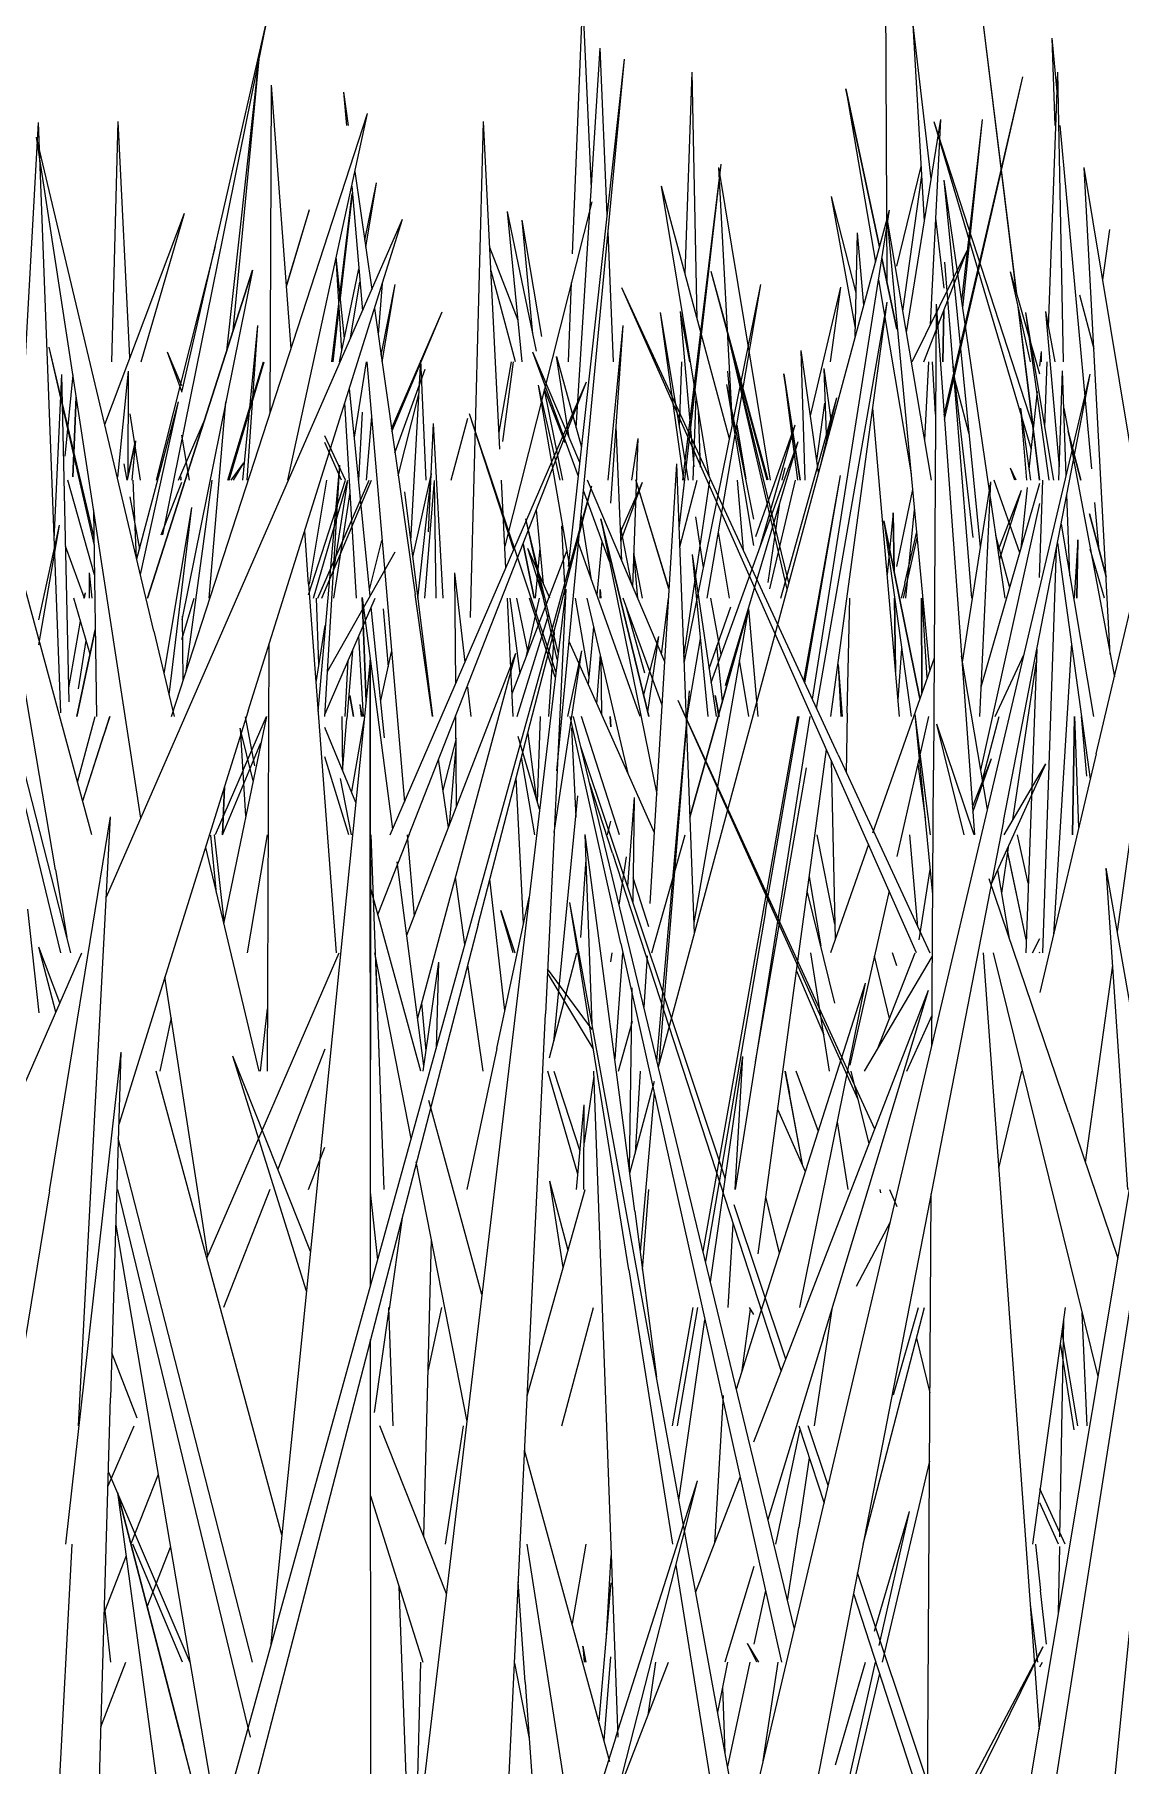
# Model space of a CAD drawing. Header units: millimetres. Extents: x -9575 to 27274, y -4387 to 11354.
# Drawn here: x -6490.84 to -6465.49, y 3075.17 to 3115.57 of the extents above; entities that cross this region are included whole.
import ezdxf

# ---------------------------------------------------------------- set-up
doc = ezdxf.new("R2010")
doc.units = ezdxf.units.MM
doc.layers.add('G-IMPT', color=8, linetype='Continuous', lineweight=9)

# ---------------------------------------------------------------- blocks, each defined once
blk = doc.blocks.new('Grass Array - 25_dwg-V14-North')
at = {"layer": 'G-IMPT'}
for p, q in [((-6478.28, 3110.453), (-6478.042, 3116.428)), ((-6477.841, 3111.981), (-6478.042, 3116.428)), ((-6487.844, 3103.893), (-6485.393, 3115.995)), ((-6487.403, 3107.219), (-6485.393, 3115.995)), ((-6467.91, 3109.515), (-6468.732, 3116.185)), ((-6467.915, 3109.533), (-6468.732, 3116.185)), ((-6466.972, 3114.236), (-6467.087, 3115.482)), ((-6467.012, 3113.449), (-6467.087, 3115.482)), ((-6478.194, 3106.389), (-6477.634, 3115.25)), ((-6477.471, 3111.364), (-6477.634, 3115.25)), ((-6471.9, 3114.301), (-6471.213, 3110.258)), ((-6471.9, 3114.301), (-6471.118, 3110.612)), ((-6471.118, 3110.612), (-6471.9, 3114.301)), ((-6469.609, 3106.694), (-6467.771, 3114.581)), ((-6469.601, 3106.583), (-6467.771, 3114.581)), ((-6470.485, 3108.616), (-6469.685, 3113.589)), ((-6469.924, 3108.799), (-6469.685, 3113.589)), ((-6466.161, 3105.432), (-6466.899, 3113.449)), ((-6475.087, 3105.241), (-6476.205, 3112.031)), ((-6474.617, 3106.131), (-6476.205, 3112.031)), ((-6489.2, 3106.47), (-6487.343, 3111.403)), ((-6488.356, 3107.931), (-6487.343, 3111.403)), ((-6484.961, 3109.707), (-6484.425, 3111.486)), ((-6484.96, 3109.684), (-6484.425, 3111.486)), ((-6479.461, 3107.931), (-6479.801, 3111.441)), ((-6479.127, 3108.176), (-6479.801, 3111.441)), ((-6479.555, 3108.894), (-6480.211, 3110.601)), ((-6477.327, 3107.931), (-6477.453, 3110.952)), ((-6471.062, 3110.351), (-6470.71, 3108.692)), ((-6470.71, 3108.692), (-6471.062, 3110.351)), ((-6470.352, 3107.931), (-6469.073, 3110.526)), ((-6470.082, 3107.931), (-6469.073, 3110.526)), ((-6469.6, 3110.258), (-6468.972, 3102.413)), ((-6482.724, 3109.757), (-6482.821, 3108.57)), ((-6479.614, 3107.931), (-6480.184, 3110.051)), ((-6478.38, 3107.931), (-6478.307, 3109.778)), ((-6473.712, 3105.172), (-6475.042, 3110.035)), ((-6473.739, 3105.172), (-6475.042, 3110.035)), ((-6471.142, 3109.841), (-6470.373, 3105.313)), ((-6467.37, 3107.64), (-6468.058, 3110.029)), ((-6467.588, 3107.931), (-6468.058, 3110.029)), ((-6466.444, 3109.495), (-6466.111, 3108.231)), ((-6469.617, 3109.126), (-6469.635, 3107.931)), ((-6469.635, 3107.931), (-6469.617, 3109.126)), ((-6467.38, 3105.172), (-6467.877, 3109.222)), ((-6467.375, 3105.172), (-6467.87, 3109.191)), ((-6473.232, 3102.769), (-6474.677, 3108.69)), ((-6473.271, 3102.624), (-6474.677, 3108.69)), ((-6472.848, 3105.172), (-6472.941, 3108.193)), ((-6472.537, 3105.348), (-6472.941, 3108.193)), ((-6486.328, 3105.172), (-6485.497, 3107.931)), ((-6486.298, 3105.172), (-6485.48, 3107.931)), ((-6483.102, 3107.931), (-6483.377, 3106.171)), ((-6482.427, 3105.807), (-6481.724, 3107.759)), ((-6482.06, 3103.748), (-6481.826, 3107.971)), ((-6481.702, 3105.172), (-6481.826, 3107.971)), ((-6478.36, 3106.165), (-6478.657, 3108.053)), ((-6478.657, 3108.053), (-6478.069, 3105.94)), ((-6472.419, 3107.778), (-6472.357, 3106.014)), ((-6472.419, 3107.778), (-6472.24, 3106.45)), ((-6470.058, 3106.107), (-6469.967, 3107.931)), ((-6490.38, 3103.794), (-6490.201, 3107.638)), ((-6490.036, 3099.997), (-6490.201, 3107.638)), ((-6489.946, 3107.627), (-6490.133, 3105.727)), ((-6473.353, 3107.653), (-6473.027, 3105.172)), ((-6473.353, 3107.653), (-6472.968, 3105.172)), ((-6472.968, 3105.172), (-6473.353, 3107.653)), ((-6489.867, 3107.106), (-6489.95, 3105.249)), ((-6489.95, 3105.249), (-6489.867, 3107.106)), ((-6482.351, 3105.27), (-6481.87, 3107.179)), ((-6478.505, 3105.172), (-6478.94, 3107.276)), ((-6478.456, 3106.038), (-6478.937, 3107.289)), ((-6473.419, 3102.413), (-6472.11, 3107.092)), ((-6472.497, 3105.495), (-6472.11, 3107.092)), ((-6488.368, 3105.172), (-6488.606, 3106.713)), ((-6483.273, 3105.172), (-6483.182, 3106.756)), ((-6482.977, 3106.646), (-6483.097, 3105.172)), ((-6467.585, 3105.172), (-6467.819, 3106.846)), ((-6467.677, 3105.172), (-6467.819, 3106.846)), ((-6481.648, 3103.964), (-6481.53, 3106.49)), ((-6481.304, 3102.413), (-6481.53, 3106.49)), ((-6477.131, 3103.283), (-6477.263, 3106.41)), ((-6476.9, 3105.172), (-6476.753, 3106.138)), ((-6476.875, 3102.68), (-6476.753, 3106.138)), ((-6474.005, 3103.856), (-6473.085, 3106.459)), ((-6473.909, 3103.59), (-6473.085, 3106.459)), ((-6466.713, 3106.306), (-6466.416, 3105.172)), ((-6466.416, 3105.172), (-6466.713, 3106.306)), ((-6482.013, 3103.368), (-6481.574, 3105.326)), ((-6481.891, 3102.413), (-6481.574, 3105.326)), ((-6473.391, 3105.172), (-6473.317, 3105.454)), ((-6489.442, 3102.96), (-6490.068, 3105.172)), ((-6488.458, 3103.35), (-6488.538, 3105.172)), ((-6487.424, 3105.172), (-6487.417, 3105.248)), ((-6487.417, 3105.172), (-6487.417, 3105.248)), ((-6484.447, 3102.491), (-6483.58, 3105.172)), ((-6484.329, 3102.413), (-6483.525, 3105.172)), ((-6483.542, 3105.114), (-6483.863, 3103.057)), ((-6481.728, 3102.413), (-6481.502, 3105.164)), ((-6481.467, 3102.413), (-6481.502, 3105.164)), ((-6477.16, 3103.953), (-6476.645, 3105.118)), ((-6477.151, 3103.744), (-6476.645, 3105.118)), ((-6476.027, 3102.614), (-6476.802, 3105.176)), ((-6476.026, 3102.627), (-6476.802, 3105.176)), ((-6475.777, 3103.615), (-6475.373, 3105.172)), ((-6475.681, 3101.051), (-6475.073, 3105.158)), ((-6470.71, 3103.154), (-6470.339, 3104.95)), ((-6468.744, 3100.343), (-6467.37, 3105.097)), ((-6483.858, 3102.413), (-6483.473, 3104.882)), ((-6473.715, 3102.779), (-6473.44, 3104.631)), ((-6468.748, 3098.398), (-6467.37, 3104.624)), ((-6465.986, 3103.525), (-6466.089, 3104.644)), ((-6478.959, 3102.747), (-6479.126, 3104.475)), ((-6478.45, 3102.413), (-6478.533, 3104.099)), ((-6477.836, 3102.842), (-6478.077, 3104.372)), ((-6476.898, 3102.736), (-6477.167, 3104.13)), ((-6470.798, 3104.409), (-6470.937, 3102.967)), ((-6470.798, 3104.409), (-6470.777, 3103.033)), ((-6470.777, 3103.033), (-6470.798, 3104.409)), ((-6470.502, 3102.413), (-6470.295, 3104.48)), ((-6466.21, 3104.383), (-6465.828, 3102.922)), ((-6465.828, 3102.922), (-6466.21, 3104.383)), ((-6483.02, 3102.611), (-6482.73, 3103.762)), ((-6474.621, 3102.413), (-6474.875, 3103.952)), ((-6470.555, 3102.413), (-6470.233, 3103.821)), ((-6470.525, 3102.765), (-6470.246, 3103.96)), ((-6489.675, 3102.413), (-6490.115, 3103.624)), ((-6479.149, 3102.413), (-6479.04, 3103.582)), ((-6465.865, 3102.413), (-6466.194, 3103.555)), ((-6489.69, 3102.413), (-6489.653, 3102.536)), ((-6489.675, 3102.413), (-6489.653, 3102.536)), ((-6470.525, 3102.765), (-6470.607, 3102.413)), ((-6489.544, 3101.11), (-6489.925, 3102.413)), ((-6487.403, 3101.449), (-6487.117, 3102.413)), ((-6479.587, 3102.413), (-6479.332, 3101.176)), ((-6479.356, 3101.068), (-6479.051, 3102.413)), ((-6477.035, 3102.227), (-6476.601, 3100.669)), ((-6475.095, 3100.773), (-6474.587, 3102.209)), ((-6470.767, 3102.413), (-6470.74, 3100.697)), ((-6470.74, 3100.697), (-6470.767, 3102.413)), ((-6470.138, 3102.413), (-6470.127, 3100.204)), ((-6470.127, 3100.204), (-6470.138, 3102.413)), ((-6470.005, 3100.553), (-6470.116, 3102.413)), ((-6490.043, 3100.321), (-6489.769, 3101.879)), ((-6487.37, 3100.499), (-6487.385, 3101.998)), ((-6484.063, 3101.777), (-6484.271, 3100.444)), ((-6489.818, 3100.295), (-6489.636, 3101.424)), ((-6478.832, 3099.654), (-6478.7, 3101.614)), ((-6483.593, 3099.654), (-6483.517, 3100.964)), ((-6483.422, 3101.185), (-6483.55, 3099.605)), ((-6482.761, 3100.03), (-6482.508, 3101.161)), ((-6474.167, 3099.654), (-6474.383, 3100.964)), ((-6471.981, 3099.654), (-6472.071, 3100.867)), ((-6472.01, 3099.654), (-6472.071, 3100.867)), ((-6470.601, 3101.235), (-6470.684, 3100.051)), ((-6468.415, 3099.654), (-6467.739, 3101.104)), ((-6468.005, 3097.241), (-6467.454, 3100.937)), ((-6483.208, 3099.654), (-6483.241, 3099.932)), ((-6483.188, 3099.654), (-6483.241, 3099.932)), ((-6479.103, 3097.663), (-6479.026, 3099.654)), ((-6468.709, 3098.171), (-6468.32, 3099.654)), ((-6485.698, 3098.5), (-6485.916, 3099.644)), ((-6483.644, 3098.459), (-6483.55, 3099.605)), ((-6478.198, 3097.3), (-6478.301, 3099.392)), ((-6481.155, 3097.128), (-6480.999, 3098.956)), ((-6467.642, 3095.764), (-6467.893, 3096.895)), ((-6468.26, 3095.528), (-6468.093, 3096.649)), ((-6467.689, 3094.446), (-6468.136, 3096.553)), ((-6467.689, 3094.446), (-6468.119, 3096.473))]:
    blk.add_line(p, q, dxfattribs=at)
blk = doc.blocks.new('Grass Array - 25_dwg-V18-North')
at = {"layer": 'G-IMPT'}
for p, q in [((-6467.91, 3109.515), (-6468.732, 3116.185)), ((-6467.915, 3109.533), (-6468.732, 3116.185)), ((-6469.321, 3107.931), (-6467.771, 3114.581)), ((-6469.292, 3107.931), (-6467.771, 3114.581)), ((-6484.961, 3109.707), (-6484.425, 3111.486)), ((-6484.96, 3109.684), (-6484.425, 3111.486)), ((-6474.664, 3108.651), (-6475.042, 3110.035)), ((-6474.662, 3108.614), (-6475.042, 3110.035)), ((-6467.538, 3106.464), (-6467.877, 3109.222)), ((-6467.531, 3106.443), (-6467.87, 3109.191)), ((-6486.328, 3105.172), (-6485.497, 3107.931)), ((-6486.298, 3105.172), (-6485.48, 3107.931)), ((-6476.032, 3102.633), (-6476.788, 3105.13)), ((-6476.03, 3102.641), (-6476.788, 3105.13))]:
    blk.add_line(p, q, dxfattribs=at)
blk = doc.blocks.new('Grass Array - Grass Array-440235-North')
for name in ['Grass Array - 25_dwg-V14-North', 'Grass Array - 25_dwg-V18-North']:
    blk.add_blockref(name, (0, 0))
blk = doc.blocks.new('Grass Array - 25_dwg-V28-North')
at = {"layer": 'G-IMPT'}
for p, q in [((-6475.287, 3108.62), (-6474.81, 3112.543)), ((-6475.271, 3108.559), (-6474.81, 3112.543)), ((-6482.507, 3106.367), (-6481.322, 3109.096)), ((-6482.498, 3106.302), (-6481.322, 3109.096)), ((-6475.707, 3105.172), (-6475.438, 3107.376)), ((-6475.793, 3104.04), (-6475.42, 3107.265)), ((-6484.225, 3102.413), (-6484.063, 3102.786)), ((-6484.135, 3102.413), (-6484.063, 3102.584))]:
    blk.add_line(p, q, dxfattribs=at)
blk = doc.blocks.new('Grass Array - 25_dwg-V32-North')
at = {"layer": 'G-IMPT'}
for p, q in [((-6475.287, 3108.62), (-6474.81, 3112.543)), ((-6475.271, 3108.559), (-6474.81, 3112.543)), ((-6482.507, 3106.367), (-6481.322, 3109.096)), ((-6482.498, 3106.302), (-6481.322, 3109.096)), ((-6475.707, 3105.172), (-6475.438, 3107.376)), ((-6475.793, 3104.04), (-6475.42, 3107.265)), ((-6488.614, 3104.78), (-6488.391, 3103.565)), ((-6488.614, 3104.779), (-6488.391, 3103.564)), ((-6484.225, 3102.413), (-6484.063, 3102.786)), ((-6484.135, 3102.413), (-6484.063, 3102.584)), ((-6476.202, 3101.102), (-6476.042, 3102.413)), ((-6485.968, 3098.399), (-6485.423, 3099.654))]:
    blk.add_line(p, q, dxfattribs=at)
blk = doc.blocks.new('Grass Array - 25_dwg-V36-North')
at = {"layer": 'G-IMPT'}
for p, q in [((-6475.793, 3104.04), (-6474.81, 3112.543)), ((-6475.707, 3105.172), (-6474.81, 3112.543)), ((-6482.507, 3106.367), (-6481.322, 3109.096)), ((-6482.498, 3106.302), (-6481.322, 3109.096)), ((-6488.614, 3104.78), (-6488.391, 3103.565)), ((-6488.614, 3104.779), (-6488.391, 3103.564)), ((-6484.225, 3102.413), (-6483.435, 3104.232)), ((-6484.135, 3102.413), (-6483.426, 3104.095)), ((-6476.202, 3101.102), (-6476.042, 3102.413)), ((-6485.968, 3098.399), (-6485.423, 3099.654))]:
    blk.add_line(p, q, dxfattribs=at)
blk = doc.blocks.new('Grass Array - Grass Array-440908-North')
for name in ['Grass Array - 25_dwg-V32-North', 'Grass Array - 25_dwg-V36-North', 'Grass Array - 25_dwg-V36-North', 'Grass Array - 25_dwg-V28-North']:
    blk.add_blockref(name, (0, 0))
blk = doc.blocks.new('Grass Array - 25_dwg-V38-North')
at = {"layer": 'G-IMPT'}
for p, q in [((-6483.901, 3107.931), (-6483.423, 3111.857)), ((-6483.702, 3109.412), (-6483.422, 3111.836)), ((-6483.873, 3107.931), (-6483.729, 3109.175))]:
    blk.add_line(p, q, dxfattribs=at)
blk = doc.blocks.new('Grass Array - 25_dwg-V42-North')
at = {"layer": 'G-IMPT'}
for p, q in [((-6470.976, 3116.683), (-6470.943, 3109.786)), ((-6469.908, 3112.201), (-6470.329, 3115.791)), ((-6470.067, 3111.21), (-6470.329, 3115.791)), ((-6486.351, 3108.19), (-6485.606, 3114.943)), ((-6486.201, 3108.658), (-6485.6, 3114.996)), ((-6475.656, 3109.991), (-6475.486, 3114.687)), ((-6475.37, 3108.927), (-6475.486, 3114.687)), ((-6489.036, 3107.931), (-6488.887, 3113.535)), ((-6488.613, 3108.03), (-6488.887, 3113.535)), ((-6467.518, 3106.4), (-6469.841, 3113.534)), ((-6467.571, 3105.885), (-6469.841, 3113.534)), ((-6469.197, 3109.357), (-6468.711, 3113.585)), ((-6469.173, 3109.196), (-6468.711, 3113.585)), ((-6474.548, 3106.476), (-6474.867, 3112.468)), ((-6473.658, 3105.172), (-6474.867, 3112.468)), ((-6470.71, 3110.162), (-6470.14, 3112.489)), ((-6470.569, 3109.112), (-6470.128, 3112.279)), ((-6483.901, 3107.931), (-6483.423, 3111.857)), ((-6483.702, 3109.412), (-6483.422, 3111.836)), ((-6471.66, 3109.542), (-6472.234, 3111.79)), ((-6471.677, 3108.719), (-6472.234, 3111.79)), ((-6468.758, 3103.601), (-6469.607, 3112.172)), ((-6468.184, 3102.413), (-6469.607, 3112.172)), ((-6478.999, 3108.52), (-6479.461, 3111.238)), ((-6479.211, 3108.586), (-6479.461, 3111.238)), ((-6469.609, 3109.651), (-6469.8, 3111.28)), ((-6465.902, 3109.844), (-6465.735, 3111.019)), ((-6486.623, 3110.621), (-6488.003, 3105.172)), ((-6482.752, 3108.088), (-6482.42, 3109.732)), ((-6482.727, 3107.931), (-6482.42, 3109.732)), ((-6472.725, 3106.672), (-6472.017, 3109.674)), ((-6472.258, 3107.931), (-6472.017, 3109.674)), ((-6483.873, 3107.931), (-6483.729, 3109.175)), ((-6476.238, 3109.083), (-6475.694, 3105.172)), ((-6476.238, 3109.083), (-6475.58, 3105.172)), ((-6475.772, 3109.108), (-6475.55, 3107.931)), ((-6475.772, 3109.108), (-6475.452, 3105.479)), ((-6485.979, 3105.172), (-6485.628, 3108.776)), ((-6485.879, 3105.172), (-6485.628, 3108.776)), ((-6487.403, 3107.241), (-6487.737, 3108.152)), ((-6487.403, 3107.369), (-6487.737, 3108.152)), ((-6467.37, 3107.828), (-6467.335, 3108.174)), ((-6467.333, 3107.931), (-6467.335, 3108.174)), ((-6479.996, 3106.285), (-6479.71, 3107.931)), ((-6479.91, 3106.068), (-6479.658, 3107.931)), ((-6475.786, 3106.4), (-6475.731, 3107.931)), ((-6469.81, 3106.706), (-6469.88, 3107.931)), ((-6468.927, 3103.834), (-6469.407, 3107.931)), ((-6469.02, 3106.245), (-6469.362, 3107.546)), ((-6475.462, 3105.172), (-6475.396, 3107.122)), ((-6472.576, 3105.624), (-6472.391, 3106.967)), ((-6467.619, 3105.417), (-6467.431, 3107.235)), ((-6487.478, 3105.172), (-6486.864, 3106.587)), ((-6481.114, 3105.172), (-6480.725, 3106.618)), ((-6475.295, 3105.471), (-6475.343, 3106.798)), ((-6487.222, 3105.172), (-6487.403, 3106.22)), ((-6483.585, 3105.172), (-6484.063, 3106.203)), ((-6483.674, 3105.172), (-6484.063, 3106.048)), ((-6467.954, 3105.172), (-6468.055, 3105.446)), ((-6467.923, 3105.172), (-6468.055, 3105.446)), ((-6487.885, 3103.893), (-6487.403, 3105.121)), ((-6473.677, 3102.636), (-6473.079, 3105.172)), ((-6467.839, 3103.473), (-6468.44, 3105.172)), ((-6468.346, 3103.525), (-6467.799, 3104.934)), ((-6468.314, 3103.307), (-6467.799, 3104.934)), ((-6467.809, 3103.58), (-6467.663, 3104.995)), ((-6468.076, 3102.654), (-6468.397, 3103.875)), ((-6479.438, 3103.679), (-6479.18, 3102.413)), ((-6479.18, 3102.413), (-6479.438, 3103.679)), ((-6489.556, 3102.413), (-6489.561, 3103.005)), ((-6489.493, 3102.413), (-6489.561, 3103.005)), ((-6484.204, 3100.872), (-6484.262, 3102.413)), ((-6482.706, 3102.163), (-6482.587, 3100.808)), ((-6483.483, 3100.142), (-6483.404, 3099.654)), ((-6483.483, 3100.142), (-6483.392, 3099.654)), ((-6483.392, 3099.654), (-6483.483, 3100.142)), ((-6483.156, 3099.563), (-6483.445, 3097.905))]:
    blk.add_line(p, q, dxfattribs=at)
blk = doc.blocks.new('Grass Array - Grass Array-V47-North')
for name in ['Grass Array - 25_dwg-V42-North', 'Grass Array - 25_dwg-V38-North', 'Grass Array - 25_dwg-V38-North', 'Grass Array - 25_dwg-V38-North']:
    blk.add_blockref(name, (0, 0))
blk = doc.blocks.new('Grass Array - 25_dwg-V49-North')
at = {"layer": 'G-IMPT'}
for p, q in [((-6478.645, 3098.382), (-6477.07, 3114.996)), ((-6478.376, 3103.156), (-6477.07, 3114.996)), ((-6467.171, 3108.735), (-6466.956, 3114.687)), ((-6466.819, 3107.931), (-6466.956, 3114.687)), ((-6485.342, 3106.736), (-6485.31, 3114.385)), ((-6484.852, 3108.243), (-6485.31, 3114.385)), ((-6483.626, 3114.224), (-6483.56, 3113.449)), ((-6483.626, 3114.224), (-6483.516, 3113.449)), ((-6491.304, 3103.528), (-6490.752, 3113.517)), ((-6490.224, 3099.74), (-6490.752, 3113.517)), ((-6487.645, 3099.654), (-6483.07, 3113.725)), ((-6484.926, 3105.172), (-6483.07, 3113.725)), ((-6480.664, 3101.962), (-6480.357, 3113.535)), ((-6479.976, 3105.89), (-6480.357, 3113.535)), ((-6488.363, 3097.283), (-6490.796, 3113.175)), ((-6488.053, 3101.646), (-6490.796, 3113.175)), ((-6483.363, 3112.375), (-6482.97, 3109.619)), ((-6475.793, 3104.04), (-6474.81, 3112.543)), ((-6475.707, 3105.172), (-6474.81, 3112.543)), ((-6465.731, 3101.099), (-6466.337, 3112.468)), ((-6464.889, 3103.729), (-6466.337, 3112.468)), ((-6483.438, 3112.028), (-6483.189, 3109.119)), ((-6483.134, 3110.772), (-6482.859, 3112.106)), ((-6483.11, 3110.604), (-6482.859, 3112.106)), ((-6477.829, 3111.666), (-6479.864, 3103.628)), ((-6476.277, 3091.476), (-6470.886, 3111.472)), ((-6472.683, 3100.054), (-6470.886, 3111.472)), ((-6489.994, 3094.136), (-6494.376, 3111.251)), ((-6489.165, 3095.448), (-6482.253, 3111.26)), ((-6485.851, 3099.783), (-6482.253, 3111.26)), ((-6469.899, 3105.172), (-6470.931, 3111.238)), ((-6469.942, 3100.731), (-6470.931, 3111.238)), ((-6471.681, 3108.522), (-6471.63, 3110.942)), ((-6471.483, 3109.255), (-6471.63, 3110.942)), ((-6483.67, 3108.176), (-6483.8, 3110.36)), ((-6483.608, 3108.476), (-6483.798, 3110.369)), ((-6485.75, 3110.066), (-6488.201, 3102.413)), ((-6488.201, 3102.413), (-6485.75, 3110.066)), ((-6485.75, 3110.066), (-6487.403, 3101.91)), ((-6483.72, 3107.931), (-6483.273, 3110.1)), ((-6483.464, 3108.489), (-6483.246, 3109.79)), ((-6470.249, 3094.136), (-6477.131, 3109.653)), ((-6472.082, 3098.757), (-6477.131, 3109.653)), ((-6475.675, 3100.895), (-6473.89, 3109.732)), ((-6475.137, 3102.413), (-6473.89, 3109.732)), ((-6466.056, 3098.781), (-6463.487, 3109.674)), ((-6465.562, 3094.637), (-6463.487, 3109.674)), ((-6482.907, 3109.174), (-6481.957, 3102.503)), ((-6482.507, 3106.367), (-6481.322, 3109.096)), ((-6482.498, 3106.302), (-6481.322, 3109.096)), ((-6472.584, 3099.84), (-6470.94, 3109.319)), ((-6472.25, 3099.654), (-6470.94, 3109.319)), ((-6469.796, 3109.274), (-6469.857, 3098.402)), ((-6469.796, 3109.274), (-6468.899, 3096.895)), ((-6467.707, 3109.083), (-6467.164, 3105.172)), ((-6467.707, 3109.083), (-6467.05, 3105.172)), ((-6467.242, 3109.108), (-6467.02, 3107.931)), ((-6467.242, 3109.108), (-6466.922, 3105.479)), ((-6477.449, 3105.172), (-6477.098, 3108.776)), ((-6477.387, 3104.63), (-6477.098, 3108.776)), ((-6490.509, 3108.273), (-6489.452, 3103.64)), ((-6490.509, 3108.273), (-6489.454, 3103.832)), ((-6478.145, 3105.254), (-6479.207, 3108.152)), ((-6478.109, 3105.577), (-6479.207, 3108.152)), ((-6483.087, 3107.931), (-6482.207, 3097.655)), ((-6467.256, 3106.4), (-6467.201, 3107.931)), ((-6488.652, 3107.711), (-6488.908, 3105.24)), ((-6488.652, 3107.711), (-6488.661, 3105.247)), ((-6482.537, 3096.895), (-6477.953, 3107.466)), ((-6482.098, 3096.9), (-6477.953, 3107.466)), ((-6480.259, 3048), (-6466.197, 3107.644)), ((-6478.569, 3105.172), (-6479.074, 3107.383)), ((-6478.343, 3103.156), (-6479.074, 3107.383)), ((-6474.049, 3104.26), (-6474.676, 3107.397)), ((-6474.049, 3103.64), (-6474.676, 3107.397)), ((-6474.663, 3107.713), (-6474.553, 3106.452)), ((-6468.223, 3097.211), (-6466.197, 3107.644)), ((-6466.932, 3105.172), (-6466.846, 3107.718)), ((-6466.758, 3105.266), (-6466.846, 3107.718)), ((-6488.453, 3103.329), (-6487.48, 3106.998)), ((-6488.368, 3102.97), (-6487.48, 3106.998)), ((-6486.768, 3102.413), (-6486.372, 3106.999)), ((-6483.326, 3102.413), (-6483.598, 3106.97)), ((-6483.005, 3102.464), (-6483.491, 3107.31)), ((-6490.355, 3096.078), (-6492.148, 3106.637)), ((-6489.503, 3096.895), (-6492.148, 3106.637)), ((-6478.671, 3100.699), (-6480.685, 3106.715)), ((-6479.653, 3103.545), (-6480.685, 3106.715)), ((-6470.65, 3099.654), (-6471.274, 3106.848)), ((-6468.511, 3069.306), (-6462.227, 3106.897)), ((-6466.815, 3106.845), (-6465.632, 3100.578)), ((-6474.449, 3106.451), (-6474.237, 3105.203)), ((-6474.237, 3105.203), (-6474.449, 3106.451)), ((-6488.481, 3106.087), (-6488.677, 3105.172)), ((-6488.677, 3105.172), (-6488.481, 3106.087)), ((-6488.481, 3106.087), (-6488.574, 3105.172)), ((-6475.047, 3100.447), (-6473.011, 3106.067)), ((-6474.708, 3100.378), (-6473.011, 3106.067)), ((-6488.756, 3105.548), (-6488.686, 3105.172)), ((-6488.756, 3105.548), (-6488.686, 3105.172)), ((-6486.25, 3105.172), (-6485.959, 3105.569)), ((-6486.197, 3105.172), (-6485.959, 3105.569)), ((-6484.221, 3099.771), (-6483.718, 3105.517)), ((-6484.064, 3099.654), (-6483.718, 3105.517)), ((-6476.468, 3095.289), (-6475.85, 3105.547)), ((-6475.438, 3094.588), (-6475.85, 3105.547)), ((-6493.574, 3048.158), (-6477.83, 3105.037)), ((-6487.3, 3100.714), (-6486.696, 3105.172)), ((-6484.425, 3102.744), (-6484.019, 3105.172)), ((-6484.225, 3102.413), (-6483.026, 3105.172)), ((-6484.135, 3102.413), (-6482.973, 3105.172)), ((-6480.486, 3094.796), (-6477.83, 3105.037)), ((-6479.838, 3103.118), (-6479.941, 3105.172)), ((-6477.417, 3103.269), (-6478.025, 3104.927)), ((-6476.128, 3100.929), (-6477.936, 3105.172)), ((-6474.44, 3105.172), (-6474.296, 3103.536)), ((-6472.879, 3100.476), (-6472.029, 3105.278)), ((-6472.861, 3100.437), (-6472.029, 3105.278)), ((-6469.177, 3100.92), (-6468.52, 3105.13)), ((-6468.776, 3099.654), (-6468.52, 3105.13)), ((-6467.383, 3102.896), (-6467.301, 3105.172)), ((-6488.614, 3104.78), (-6488.391, 3103.565)), ((-6488.614, 3104.779), (-6488.391, 3103.564)), ((-6487.816, 3100.651), (-6487.171, 3104.533)), ((-6487.699, 3100.157), (-6487.171, 3104.533)), ((-6482.203, 3104.894), (-6481.551, 3099.654)), ((-6466.673, 3102.936), (-6466.742, 3104.837)), ((-6490.741, 3101.325), (-6490.262, 3104.116)), ((-6490.741, 3101.907), (-6490.262, 3104.116)), ((-6489.464, 3104.475), (-6489.393, 3099.654)), ((-6478.617, 3101.149), (-6479.371, 3104.265)), ((-6478.637, 3100.982), (-6479.371, 3104.265)), ((-6477.619, 3104.262), (-6476.315, 3097.839)), ((-6477.619, 3104.262), (-6476.497, 3099.654)), ((-6476.497, 3099.654), (-6477.619, 3104.262)), ((-6475.224, 3103.128), (-6475.401, 3104.316)), ((-6471.018, 3104.218), (-6470.38, 3099.654)), ((-6471.018, 3104.218), (-6470.174, 3100.073)), ((-6470.174, 3100.073), (-6471.018, 3104.218)), ((-6466.877, 3104.144), (-6466.121, 3099.654)), ((-6484.442, 3102.744), (-6484.535, 3103.983)), ((-6476.701, 3099.654), (-6478.141, 3103.699)), ((-6477.71, 3102.489), (-6477.589, 3103.737)), ((-6466.961, 3103.709), (-6466.195, 3098.191)), ((-6466.488, 3103.779), (-6466.571, 3102.413)), ((-6466.488, 3103.779), (-6466.512, 3102.413)), ((-6466.512, 3102.413), (-6466.488, 3103.779)), ((-6484.002, 3100.706), (-6482.42, 3103.495)), ((-6479.693, 3100.193), (-6478.408, 3103.533)), ((-6478.961, 3102.43), (-6479.328, 3103.575)), ((-6478.81, 3102.413), (-6479.328, 3103.575)), ((-6476.756, 3102.413), (-6476.85, 3103.463)), ((-6476.646, 3102.413), (-6476.85, 3103.463)), ((-6475.486, 3103.433), (-6475.125, 3099.654)), ((-6475.486, 3103.433), (-6474.93, 3099.654)), ((-6467.305, 3094.136), (-6466.986, 3103.581)), ((-6481.01, 3100.415), (-6481.031, 3103.005)), ((-6480.791, 3100.92), (-6481.031, 3103.005)), ((-6478.442, 3102.624), (-6484.517, 3051.457)), ((-6484.442, 3102.744), (-6483.8, 3094.136)), ((-6481.551, 3099.654), (-6481.957, 3102.503)), ((-6478.442, 3102.624), (-6478.916, 3092.716)), ((-6477.637, 3102.413), (-6477.64, 3102.613)), ((-6477.64, 3102.613), (-6477.624, 3102.413)), ((-6477.624, 3102.413), (-6477.64, 3102.613)), ((-6484.06, 3099.712), (-6482.89, 3102.413)), ((-6483.191, 3102.429), (-6482.482, 3097.022)), ((-6483.191, 3102.429), (-6483.101, 3100)), ((-6483.101, 3100), (-6483.191, 3102.429)), ((-6482.673, 3099.154), (-6482.979, 3102.206)), ((-6479.666, 3099.654), (-6479.803, 3102.413)), ((-6479.749, 3102.413), (-6479.515, 3100.655)), ((-6478.686, 3100.574), (-6479.284, 3102.413)), ((-6477.896, 3100.573), (-6478.215, 3102.413)), ((-6476.974, 3098.295), (-6477.94, 3102.413)), ((-6476.189, 3099.919), (-6477.103, 3102.413)), ((-6476.202, 3101.102), (-6476.042, 3102.413)), ((-6474.178, 3102.141), (-6475.54, 3097.303)), ((-6475.54, 3097.303), (-6474.178, 3102.141)), ((-6474.178, 3102.141), (-6475.448, 3094.841)), ((-6474.811, 3101.099), (-6475.052, 3102.413)), ((-6474.176, 3102.163), (-6473.956, 3099.654)), ((-6471.868, 3099.728), (-6471.811, 3102.413)), ((-6489.423, 3101.679), (-6489.855, 3099.654)), ((-6489.855, 3099.654), (-6489.423, 3101.679)), ((-6479.578, 3099.654), (-6478.836, 3102.038)), ((-6477.913, 3100.401), (-6477.783, 3101.742)), ((-6488.053, 3101.646), (-6487.579, 3099.654)), ((-6485.406, 3091.377), (-6485.364, 3101.336)), ((-6483.162, 3099.654), (-6483.273, 3101.527)), ((-6476.369, 3096.937), (-6478.359, 3101.401)), ((-6476.619, 3100.156), (-6476.265, 3101.516)), ((-6476.524, 3099.765), (-6476.265, 3101.516)), ((-6475.6, 3099.691), (-6475.298, 3101.467)), ((-6474.778, 3100.009), (-6474.917, 3101.312)), ((-6466.636, 3101.363), (-6467.052, 3094.556)), ((-6483.003, 3100.966), (-6485.333, 3077.931)), ((-6483.003, 3100.966), (-6482.999, 3091.643)), ((-6482.997, 3086.372), (-6483.003, 3100.966)), ((-6479.612, 3101.121), (-6482.156, 3094.538)), ((-6479.612, 3101.121), (-6481.904, 3092.612)), ((-6478.713, 3096.949), (-6478.066, 3101.183)), ((-6478.393, 3099.654), (-6478.066, 3101.183)), ((-6477.712, 3099.95), (-6477.632, 3101.099)), ((-6477.597, 3099.693), (-6477.617, 3101.035)), ((-6469.842, 3101.014), (-6471.279, 3096.93)), ((-6468.593, 3097.483), (-6469.201, 3101.063)), ((-6467.444, 3101.225), (-6467.701, 3094.136)), ((-6480.646, 3099.654), (-6480.725, 3100.336)), ((-6476.312, 3091.622), (-6475.551, 3100.255)), ((-6476.261, 3091.537), (-6475.551, 3100.255)), ((-6474.953, 3100.142), (-6474.874, 3099.654)), ((-6474.953, 3100.142), (-6474.862, 3099.654)), ((-6474.862, 3099.654), (-6474.953, 3100.142)), ((-6491.644, 3099.958), (-6490.236, 3094.136)), ((-6489.836, 3098.121), (-6489.429, 3099.654)), ((-6489.716, 3097.681), (-6489.085, 3099.654)), ((-6489.085, 3099.654), (-6489.23, 3099.2)), ((-6485.851, 3099.783), (-6488.877, 3090.134)), ((-6485.428, 3099.654), (-6486.427, 3094.812)), ((-6485.968, 3098.399), (-6485.423, 3099.654)), ((-6483.642, 3098.382), (-6483.663, 3099.654)), ((-6480.988, 3097.56), (-6481.005, 3099.654)), ((-6477.155, 3094.354), (-6478.34, 3099.654)), ((-6473.102, 3078.356), (-6478.256, 3099.654)), ((-6477.189, 3096.895), (-6478.072, 3099.654)), ((-6477.406, 3099.654), (-6477.387, 3099.412)), ((-6477.387, 3099.412), (-6477.406, 3099.654)), ((-6471.224, 3090.026), (-6475.813, 3100.029)), ((-6471.613, 3090.714), (-6475.813, 3100.029)), ((-6475.233, 3087.164), (-6473.024, 3099.654)), ((-6472.746, 3099.654), (-6474.483, 3088.618)), ((-6473.777, 3095.102), (-6472.995, 3099.654)), ((-6471.868, 3099.728), (-6471.897, 3098.337)), ((-6469.974, 3099.654), (-6470.71, 3096.384)), ((-6469.874, 3095.498), (-6470.284, 3099.696)), ((-6469.922, 3096.895), (-6470.284, 3099.696)), ((-6466.561, 3099.654), (-6466.611, 3096.895)), ((-6466.611, 3096.895), (-6466.561, 3099.654)), ((-6466.461, 3097.064), (-6466.555, 3099.654)), ((-6466.409, 3099.654), (-6466.286, 3098.257)), ((-6486.043, 3099.37), (-6485.916, 3097.328)), ((-6485.738, 3098.152), (-6486.04, 3099.377)), ((-6483.338, 3097.648), (-6484.063, 3099.396)), ((-6479.329, 3099.257), (-6479.129, 3097.751)), ((-6469.14, 3096.895), (-6469.778, 3099.474)), ((-6468.903, 3096.895), (-6469.778, 3099.474)), ((-6489.717, 3097.682), (-6489.23, 3099.2)), ((-6489.716, 3097.681), (-6489.23, 3099.2)), ((-6486.457, 3096.895), (-6485.555, 3099.039)), ((-6481.001, 3099.137), (-6481.306, 3097.933)), ((-6479.052, 3097.49), (-6479.553, 3099.184)), ((-6474.715, 3088.879), (-6478.085, 3098.947)), ((-6473.95, 3087.112), (-6472.354, 3098.883)), ((-6483.501, 3096.895), (-6484.063, 3098.711)), ((-6481.181, 3097.061), (-6481.409, 3098.657)), ((-6479.164, 3096.895), (-6479.472, 3098.707)), ((-6472.824, 3098.455), (-6474.016, 3091.59)), ((-6472.245, 3098.636), (-6472.148, 3094.459)), ((-6472.082, 3098.757), (-6469.94, 3094.136)), ((-6471.206, 3048), (-6463.248, 3098.738)), ((-6470.224, 3098.544), (-6470.049, 3097.287)), ((-6468.946, 3097.539), (-6468.501, 3098.672)), ((-6468.937, 3097.419), (-6468.501, 3098.672)), ((-6468.508, 3095.732), (-6467.233, 3098.548)), ((-6468.209, 3096.895), (-6467.233, 3098.548)), ((-6466.056, 3098.781), (-6467.37, 3093.208)), ((-6485.968, 3098.399), (-6486.622, 3096.895)), ((-6483.44, 3096.895), (-6483.698, 3098.206)), ((-6479.425, 3094.825), (-6479.595, 3098.232)), ((-6477.347, 3096.461), (-6477.877, 3098.089)), ((-6469.894, 3091.964), (-6469.857, 3098.402)), ((-6486.406, 3098.013), (-6486.452, 3096.895)), ((-6486.452, 3096.895), (-6486.406, 3098.013)), ((-6478.166, 3097.8), (-6478.725, 3092.063)), ((-6476.842, 3097.759), (-6476.996, 3095.695)), ((-6476.842, 3097.759), (-6476.874, 3095.331)), ((-6490.495, 3088.585), (-6489.066, 3097.309)), ((-6489.818, 3083.1), (-6489.066, 3097.309)), ((-6486.597, 3095.526), (-6486.724, 3096.883)), ((-6486.413, 3094.878), (-6486.642, 3096.895)), ((-6485.866, 3094.136), (-6485.404, 3096.895)), ((-6482.676, 3088.618), (-6482.985, 3096.895)), ((-6482.098, 3096.9), (-6482.829, 3095.036)), ((-6482.142, 3096.895), (-6481.98, 3094.995)), ((-6476.83, 3088.112), (-6477.986, 3096.901)), ((-6477.825, 3092.477), (-6477.986, 3096.901)), ((-6468.223, 3097.211), (-6477.672, 3048.562)), ((-6477.468, 3096.895), (-6477.387, 3097.207)), ((-6476.431, 3094.136), (-6475.655, 3096.895)), ((-6472.156, 3094.806), (-6472.574, 3096.895)), ((-6470.224, 3094.748), (-6470.41, 3096.895)), ((-6486.851, 3096.595), (-6485.609, 3091.377)), ((-6477.347, 3096.461), (-6473.412, 3084.372)), ((-6471.372, 3096.667), (-6472.262, 3094.136)), ((-6490.355, 3096.078), (-6490.087, 3094.501)), ((-6482.382, 3096.258), (-6481.758, 3091.5)), ((-6478.091, 3094.498), (-6477.965, 3096.316)), ((-6477.191, 3095.253), (-6477.024, 3096.381)), ((-6470.187, 3094.444), (-6469.931, 3096.086)), ((-6468.081, 3094.472), (-6468.353, 3096.074)), ((-6465.321, 3088.618), (-6465.822, 3096.112)), ((-6464.99, 3091.377), (-6465.822, 3096.112)), ((-6481.826, 3091.377), (-6483.001, 3095.662)), ((-6480.793, 3094.334), (-6481.017, 3095.905)), ((-6479.86, 3092.793), (-6480.211, 3095.857)), ((-6476.501, 3094.747), (-6476.867, 3095.889)), ((-6472.757, 3095.913), (-6472.487, 3094.298)), ((-6466.704, 3090.415), (-6468.553, 3095.863)), ((-6480.049, 3091.906), (-6479.297, 3095.427)), ((-6474.311, 3073.227), (-6478.343, 3095.313)), ((-6476.971, 3086.741), (-6478.343, 3095.313)), ((-6472.161, 3092.963), (-6472.802, 3095.585)), ((-6470.891, 3095.583), (-6471.807, 3091.513)), ((-6491.007, 3095.154), (-6490.741, 3092.735)), ((-6479.666, 3094.136), (-6479.953, 3095.122)), ((-6479.953, 3095.122), (-6479.628, 3094.136)), ((-6473.777, 3095.102), (-6475.178, 3086.936)), ((-6480.486, 3094.796), (-6491.388, 3052.752)), ((-6467.546, 3094.136), (-6467.37, 3094.469)), ((-6496.974, 3077.582), (-6489.738, 3094.136)), ((-6490.342, 3092.754), (-6490.739, 3094.266)), ((-6490.248, 3092.97), (-6490.739, 3094.266)), ((-6486.821, 3087.015), (-6483.733, 3094.136)), ((-6482.047, 3089.805), (-6482.898, 3094.136)), ((-6482.878, 3094.037), (-6482.834, 3092.86)), ((-6478.823, 3091.687), (-6478.185, 3094.136)), ((-6477.387, 3093.928), (-6477.356, 3094.136)), ((-6477.113, 3094.136), (-6477.298, 3091.665)), ((-6477.155, 3094.354), (-6473.404, 3077.582)), ((-6476.542, 3094.069), (-6476.614, 3092.871)), ((-6472.284, 3091.377), (-6472.719, 3094.136)), ((-6471.466, 3091.377), (-6469.882, 3094.061)), ((-6470.884, 3092.601), (-6471.234, 3094.06)), ((-6471.164, 3091.888), (-6470.282, 3094.136)), ((-6470.71, 3093.836), (-6470.816, 3094.136)), ((-6468.699, 3094.136), (-6467.388, 3076.022)), ((-6466.013, 3084.249), (-6468.458, 3094.136)), ((-6467.383, 3094.136), (-6467.37, 3094.162)), ((-6481.414, 3093.923), (-6481.775, 3091.377)), ((-6481.414, 3093.923), (-6481.466, 3091.902)), ((-6480.372, 3091.377), (-6480.725, 3093.854)), ((-6477.804, 3091.908), (-6478.87, 3093.67)), ((-6477.82, 3092.35), (-6478.865, 3093.764)), ((-6473.055, 3093.718), (-6472.417, 3092.221)), ((-6466.307, 3089.243), (-6465.671, 3093.852)), ((-6486.799, 3087.066), (-6487.796, 3093.58)), ((-6476.901, 3093.321), (-6476.958, 3089.079)), ((-6474.049, 3082.728), (-6469.971, 3093.263)), ((-6473.992, 3085.418), (-6471.439, 3093.431)), ((-6472.976, 3085.859), (-6471.439, 3093.431)), ((-6472.434, 3085.142), (-6469.971, 3093.263)), ((-6485.567, 3091.377), (-6485.4, 3092.83)), ((-6482.676, 3088.618), (-6482.834, 3092.86)), ((-6481.807, 3092.972), (-6481.71, 3091.84)), ((-6487.649, 3092.621), (-6487.919, 3091.377)), ((-6480.824, 3052.752), (-6478.916, 3092.716)), ((-6477.208, 3091.377), (-6476.88, 3092.544)), ((-6470.479, 3091.377), (-6469.89, 3092.68)), ((-6488.827, 3091.818), (-6490.118, 3080.341)), ((-6488.827, 3091.818), (-6489.065, 3083.756)), ((-6484.492, 3086.245), (-6486.209, 3091.722)), ((-6484.399, 3087.167), (-6486.209, 3091.722)), ((-6484.063, 3091.891), (-6485.162, 3089.088)), ((-6482.997, 3086.372), (-6482.999, 3091.643)), ((-6480.049, 3091.906), (-6480.752, 3088.618)), ((-6475.063, 3086.459), (-6474.306, 3091.717)), ((-6474.486, 3088.618), (-6474.306, 3091.717)), ((-6485.067, 3080.558), (-6488.005, 3091.377)), ((-6478.159, 3088.969), (-6478.861, 3091.377)), ((-6478.72, 3091.377), (-6478.108, 3089.516)), ((-6477.781, 3091.26), (-6478.01, 3089.707)), ((-6477.219, 3075.833), (-6477.785, 3091.377)), ((-6476.704, 3091.377), (-6476.82, 3089.463)), ((-6473.317, 3091.377), (-6473.219, 3090.853)), ((-6472.903, 3089.161), (-6473.317, 3091.377)), ((-6472.542, 3089.968), (-6473.059, 3091.377)), ((-6471.359, 3089.678), (-6471.774, 3091.377)), ((-6467.802, 3091.377), (-6468.336, 3089.114)), ((-6476.946, 3088.994), (-6476.366, 3091.145)), ((-6476.378, 3090.878), (-6476.705, 3087.162)), ((-6472.903, 3089.161), (-6473.219, 3090.853)), ((-6480.397, 3086.162), (-6481.638, 3090.691)), ((-6478.192, 3088.618), (-6478.007, 3090.587)), ((-6478.015, 3088.618), (-6478.007, 3090.587)), ((-6472.843, 3089.025), (-6473.493, 3090.484)), ((-6466.704, 3090.415), (-6465.55, 3087.014)), ((-6471.849, 3088.618), (-6472.097, 3090.19)), ((-6485.755, 3077.582), (-6488.886, 3089.81)), ((-6484.445, 3088.618), (-6484.063, 3089.606)), ((-6464.134, 3089.846), (-6467.751, 3053.549)), ((-6481.939, 3089.256), (-6480.748, 3083.2)), ((-6478.498, 3086.796), (-6478.814, 3088.81)), ((-6478.387, 3087.19), (-6478.814, 3088.81)), ((-6490.495, 3088.585), (-6493.957, 3067.455)), ((-6488.901, 3088.618), (-6485.808, 3075.832)), ((-6485.346, 3088.618), (-6486.429, 3085.859)), ((-6482.83, 3086.976), (-6482.997, 3088.552)), ((-6479.341, 3083.8), (-6477.985, 3088.618)), ((-6479.341, 3083.8), (-6477.985, 3088.618)), ((-6476.651, 3086.745), (-6476.498, 3088.618)), ((-6473.467, 3087.202), (-6473.77, 3088.446)), ((-6473.448, 3087.125), (-6473.77, 3088.446)), ((-6471.081, 3088.539), (-6471.1, 3088.618)), ((-6470.881, 3088.618), (-6470.71, 3088.218)), ((-6470.002, 3072.844), (-6469.913, 3088.51)), ((-6482.261, 3087.952), (-6482.563, 3085.818)), ((-6476.83, 3088.112), (-6476.32, 3084.234)), ((-6473.302, 3084.657), (-6474.507, 3088.257)), ((-6488.946, 3087.78), (-6486.499, 3073.369)), ((-6474.645, 3085.859), (-6474.532, 3087.813)), ((-6471.654, 3086.357), (-6470.862, 3087.857)), ((-6481.581, 3087.436), (-6481.759, 3080.521)), ((-6476.971, 3086.741), (-6475.947, 3080.341)), ((-6482.905, 3083.407), (-6482.563, 3085.818)), ((-6482.471, 3083.1), (-6482.574, 3085.859)), ((-6481.342, 3085.859), (-6481.66, 3084.371)), ((-6478.535, 3083.1), (-6477.792, 3085.859)), ((-6475.952, 3083.1), (-6475.464, 3085.859)), ((-6475.363, 3085.859), (-6475.837, 3083.1)), ((-6475.797, 3081.364), (-6475.191, 3085.571)), ((-6474.319, 3084.391), (-6474.125, 3085.823)), ((-6474.049, 3085.696), (-6474.147, 3085.859)), ((-6472.227, 3085.824), (-6472.641, 3083.1)), ((-6471.497, 3080.341), (-6470.067, 3085.859)), ((-6470.787, 3083.823), (-6470.208, 3085.859)), ((-6467.535, 3080.341), (-6466.774, 3085.859)), ((-6466.905, 3080.505), (-6466.814, 3085.568)), ((-6466.27, 3083.1), (-6466.381, 3085.739)), ((-6482.988, 3066.547), (-6482.996, 3085.116)), ((-6482.988, 3066.547), (-6482.996, 3085.116)), ((-6474.458, 3083.957), (-6473.992, 3085.418)), ((-6472.434, 3085.142), (-6473.719, 3080.905)), ((-6470.252, 3085.146), (-6469.94, 3083.867)), ((-6466.485, 3083.1), (-6466.854, 3085.28)), ((-6488.443, 3083.274), (-6489.034, 3084.804)), ((-6466.575, 3083.002), (-6466.889, 3085.025)), ((-6489.38, 3073.088), (-6489.065, 3083.756)), ((-6474.765, 3083.804), (-6474.964, 3080.363)), ((-6489.126, 3081.7), (-6488.518, 3083.1)), ((-6481.226, 3079.18), (-6482.783, 3083.1)), ((-6481.251, 3080.341), (-6480.829, 3083.1)), ((-6472.999, 3083.1), (-6472.41, 3081.292)), ((-6472.313, 3081.703), (-6472.781, 3083.1)), ((-6472.972, 3083.018), (-6473.547, 3080.341)), ((-6477.408, 3075.258), (-6479.402, 3082.532)), ((-6472.754, 3082.35), (-6473.001, 3080.726)), ((-6489.116, 3082.02), (-6487.215, 3077.582)), ((-6487.958, 3081.961), (-6488.591, 3080.346)), ((-6475.405, 3079.222), (-6474.37, 3081.898)), ((-6469.949, 3082.276), (-6471.055, 3077.582)), ((-6488.902, 3081.542), (-6487.403, 3070.487)), ((-6488.902, 3081.542), (-6487.365, 3075.621)), ((-6486.646, 3072.847), (-6488.902, 3081.542)), ((-6480.368, 3062.31), (-6475.362, 3081.817)), ((-6477.268, 3075.833), (-6475.362, 3081.817)), ((-6466.78, 3080.341), (-6467.37, 3081.628)), ((-6482.995, 3081.468), (-6481.777, 3077.582)), ((-6471.235, 3078.304), (-6470.419, 3081.098)), ((-6471.124, 3077.972), (-6470.419, 3081.098)), ((-6466.937, 3080.341), (-6467.37, 3081.303)), ((-6473.261, 3079.012), (-6473.001, 3080.726)), ((-6491.225, 3056.528), (-6489.964, 3080.341)), ((-6487.388, 3077.582), (-6488.543, 3080.341)), ((-6488.21, 3078.876), (-6487.671, 3080.271)), ((-6478.189, 3072.942), (-6479.344, 3080.341)), ((-6477.969, 3080.341), (-6478.292, 3078.484)), ((-6467.475, 3080.341), (-6467.357, 3079.256)), ((-6466.937, 3078.722), (-6466.909, 3080.279)), ((-6488.701, 3080.065), (-6489.212, 3078.763)), ((-6477.387, 3080.071), (-6477.507, 3078.066)), ((-6475.868, 3079.846), (-6474.622, 3072.065)), ((-6474.049, 3079.818), (-6474.727, 3077.582)), ((-6470.01, 3074.823), (-6471.631, 3079.666)), ((-6482.062, 3072.134), (-6482.331, 3079.351)), ((-6479.385, 3077.113), (-6479.549, 3079.455)), ((-6477.387, 3079.438), (-6477.671, 3076.215)), ((-6473.779, 3079.259), (-6474.049, 3078.007)), ((-6471.724, 3079.185), (-6470.305, 3074.823)), ((-6467.221, 3078.006), (-6467.357, 3079.256)), ((-6489.204, 3078.784), (-6489.072, 3077.582)), ((-6467.598, 3078.928), (-6467.424, 3077.582)), ((-6478.043, 3077.958), (-6478.011, 3077.582)), ((-6478.043, 3077.958), (-6477.969, 3077.582)), ((-6477.969, 3077.582), (-6478.043, 3077.958)), ((-6473.983, 3077.582), (-6474.197, 3078.017)), ((-6473.933, 3077.582), (-6474.197, 3078.017)), ((-6470.416, 3072.065), (-6467.294, 3077.946)), ((-6469.998, 3072.466), (-6467.294, 3077.946)), ((-6489.292, 3076.078), (-6488.71, 3077.582)), ((-6481.834, 3077.582), (-6481.945, 3073.258)), ((-6479.639, 3077.559), (-6479.294, 3075.802)), ((-6477.545, 3075.757), (-6477.387, 3077.705)), ((-6477.108, 3074.823), (-6476.04, 3077.582)), ((-6476.519, 3076.344), (-6476.341, 3077.582)), ((-6474.893, 3076.415), (-6474.656, 3077.582)), ((-6474.14, 3077.582), (-6474.662, 3075.15)), ((-6473.828, 3075.277), (-6473.478, 3077.582)), ((-6472.145, 3075.191), (-6471.446, 3077.582)), ((-6471.833, 3074.823), (-6471.211, 3077.582)), ((-6467.37, 3077.474), (-6467.31, 3077.582)), ((-6479.385, 3077.113), (-6479.226, 3074.823)), ((-6471.117, 3077.32), (-6471.706, 3074.823)), ((-6474.72, 3075.467), (-6474.777, 3076.986)), ((-6477.268, 3075.833), (-6480.155, 3066.772)), ((-6486.646, 3072.847), (-6487.365, 3075.621))]:
    blk.add_line(p, q, dxfattribs=at)
blk = doc.blocks.new('Grass Array - Grass Array-V52-North')
for name in ['Grass Array - 25_dwg-V49-North', 'Grass Array - 25_dwg-V36-North', 'Grass Array - 25_dwg-V36-North', 'Grass Array - 25_dwg-V36-North']:
    blk.add_blockref(name, (0, 0))
blk = doc.blocks.new('Grass Array - Grass Array-V53-North')
blk.add_blockref('Grass Array - 25_dwg-V36-North', (0, 0))
blk.add_blockref('Grass Array - 25_dwg-V36-North', (0, 0))
blk.add_blockref('Grass Array - 25_dwg-V36-North', (0, 0))
blk.add_blockref('Grass Array - 25_dwg-V36-North', (0, 0))

msp = doc.modelspace()

# ---------------------------------------------------------------- block references
for name in ['Grass Array - Grass Array-V47-North', 'Grass Array - Grass Array-V52-North', 'Grass Array - Grass Array-440235-North', 'Grass Array - Grass Array-440908-North', 'Grass Array - Grass Array-V53-North', 'Grass Array - Grass Array-V53-North']:
    msp.add_blockref(name, (0, 0))

doc.saveas('drawing.dxf')
